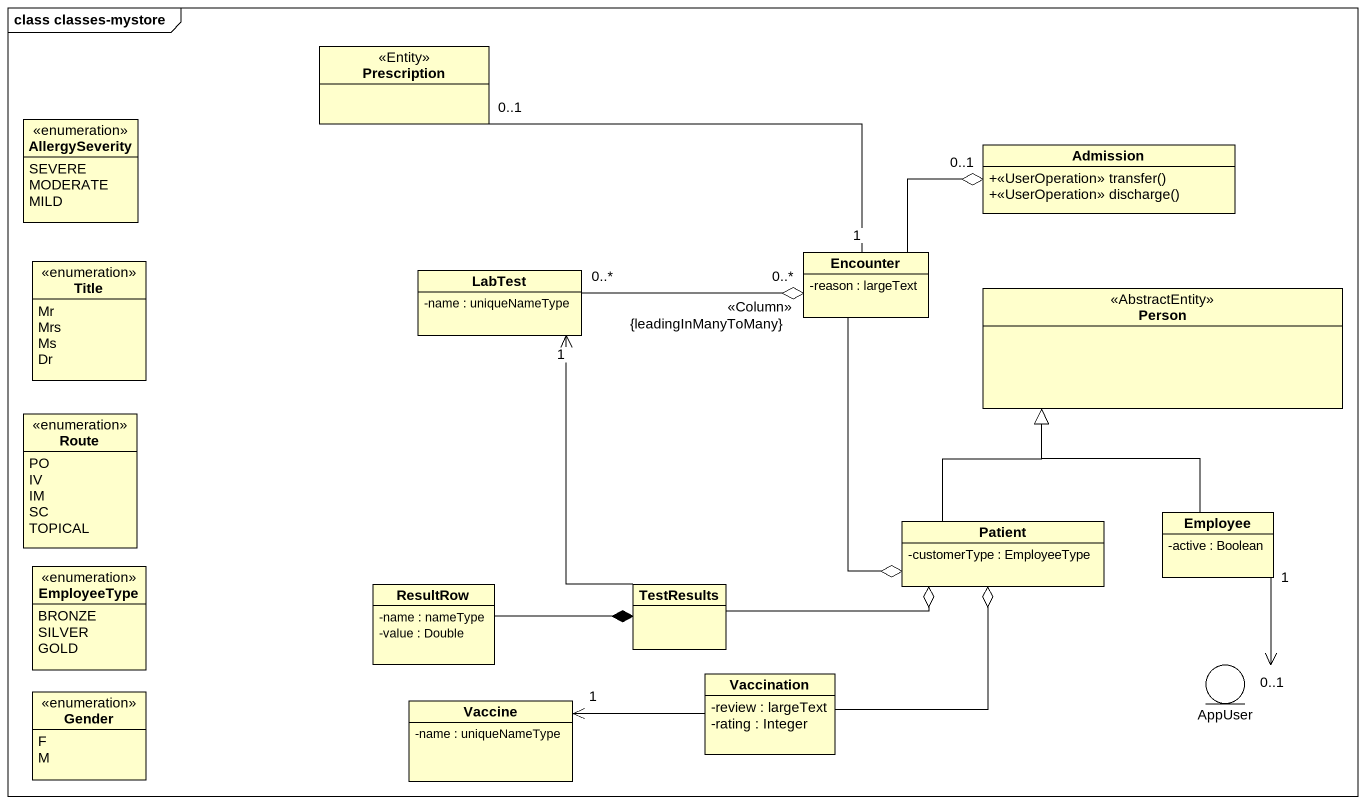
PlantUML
@startuml
mainframe class classes-mystore
allowmixing
hide circle
hide empty members
skinparam classAttributeIconSize 0
class Prescription <<Entity>>
enum AllergySeverity {
  SEVERE
  MODERATE
  MILD
}
class Admission {
  +<<UserOperation>> transfer()
  +<<UserOperation>> discharge()
}
enum "Title" as Title_ {
  Mr
  Mrs
  Ms
  Dr
}
class Encounter {
  -reason : largeText
}
class LabTest {
  -name : uniqueNameType
}
class "Person" as Person_ <<AbstractEntity>>
enum Route {
  PO
  IV
  IM
  SC
  TOPICAL
}
class Patient {
  -customerType : EmployeeType
}
class Employee {
  -active : Boolean
}
enum EmployeeType {
  BRONZE
  SILVER
  GOLD
}
class ResultRow {
  -name : nameType
  -value : Double
}
class TestResults
entity AppUser
enum Gender {
  F
  M
}
class Vaccine {
  -name : uniqueNameType
}
class Vaccination {
  -review : largeText
  -rating : Integer
}
Admission "0..1" o-left- Encounter
Encounter "1" -left- "0..1" Prescription
Encounter "0..*\n<<Column>>\n{leadingInManyToMany}" o-left- "0..*" LabTest
Patient o-up- Encounter
Patient -up-|> Person_
Patient o-left- TestResults
Patient o-- Vaccination
Employee -up-|> Person_
Employee "1" --> "0..1" AppUser
TestResults -up-> "1" LabTest
TestResults *-left- ResultRow
Vaccination -left-> "1" Vaccine
@enduml
